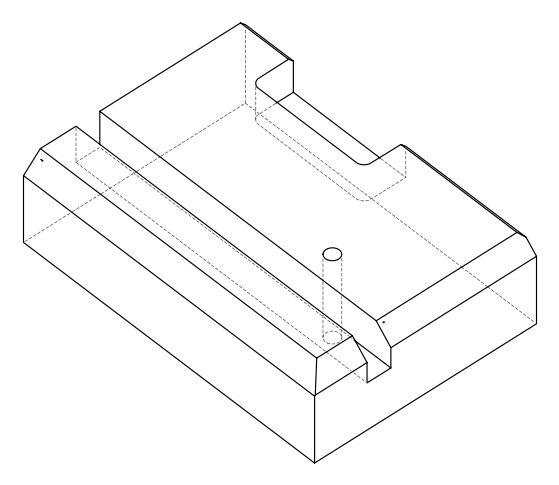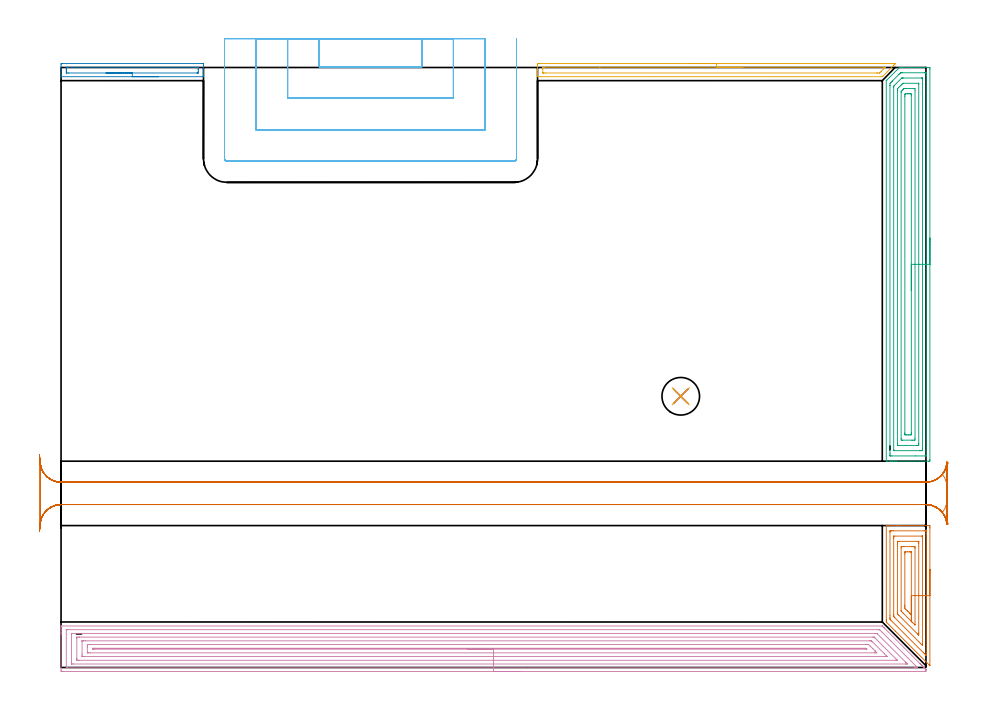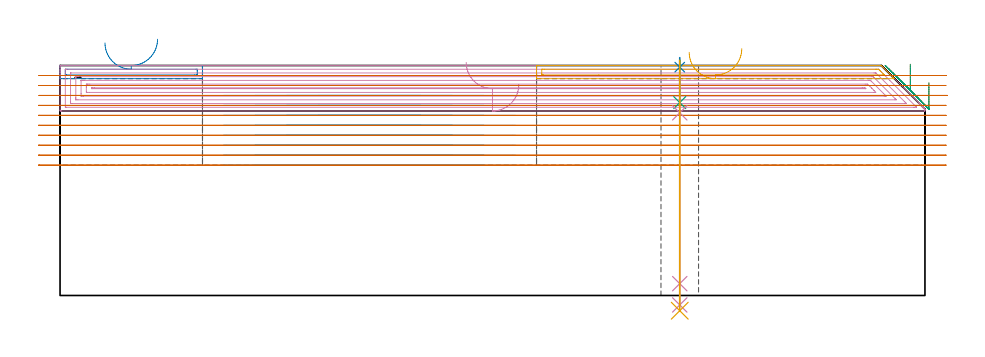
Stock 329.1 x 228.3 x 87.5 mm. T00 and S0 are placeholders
(PLAN: 11 operations, 5 tool changes, 67.5 min)
(1 AREA_MILL | FG_CHAMFER_SURFACE | UGT0205_001 | 2.51 min | 8443 mm3)
(2 AREA_MILL_1 | FG_CHAMFER_SURFACE_1 | UGT0205_001 | 1.05 min | 719 mm3)
(3 AREA_MILL_2 | FG_CHAMFER_SURFACE_2 | UGT0205_001 | 7.48 min | 21669 mm3)
(4 AREA_MILL_3 | FG_CHAMFER_SURFACE_3 | UGT0205_001 | 18.18 min | 47664 mm3)
(5 AREA_MILL_4 | FG_CHAMFER_SURFACE_4 | UGT0205_001 | 2.33 min | 1693 mm3)
(6 MILL_SLOT | SLOT_PARTIAL_RECTANGULAR | NXT0201_012 | Follow Part, ap 4, ae 75% | 20.15 min | 209150 mm3)
(7 MILL_RECTANGULAR_SLOT | SLOT_RECTANGULAR | NXT0201_012 | Follow Part, ap 4, ae 75% | 14.9 min | 303522 mm3)
(8 SPOT_DRILL | STEP1HOLE | NXT0321_9005460120000 | 0.03 min | 11 mm3)
(9 DRILL_BLIND_HOLE_INTO_CENTER | STEP1HOLE | UGT0301_209 | 0.07 min | 850 mm3)
(10 GUN_DRILL_THROUGH_HOLE | STEP1HOLE | UGT0307_006 | 0.45 min | 4761 mm3)
(11 DRILL_TO_ENLARGE_THROUGH_HOLE | STEP1HOLE | UGT0301_275 | 0.38 min | 8419 mm3)
(TOOL UGT0205_001 | Chamfer Mill 20 x 3 x 45 deg. | D20 FL50 Z2)
(TOOL NXT0201_012 | ENDMILL 16mm [2P460-1600-NA 1630] | D16 FL38 Z6)
(TOOL NXT0321_9005460120000 | NC Spot Drill, 142deg, 12mm, Carbide, Uncoated | D12 PA142 FL30 Z2)
(TOOL UGT0301_209 | Twist Drill 9.4 mm | D9.4 PA118 FL78 Z2)
(TOOL UGT0307_006 | Gun Drill 9 mm | D9 PA130 FL24 Z1)
(TOOL UGT0301_275 | Twist Drill 14.3 mm | D14.3 PA118 FL114 Z2)
(OP 1 AREA_MILL)
G17 G21 G94 G90
T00 M6
G54
G17 G0 G90 X330.6 Y37.35 S1061 M3
G43 Z97.5 H0
Z80.9
G94 G1 Y37.312 Z80.028 F250.
Y37.198 Z79.164
Y37.009 Z78.312
Y36.747 Z77.48
Y36.413 Z76.674
Y36.01 Z75.9
Y35.542 Z75.164
Y35.01 Z74.472
Y34.421 Z73.829
Y33.778 Z73.24
Y33.086 Z72.709
Y32.35 Z72.24
Y31.576 Z71.837
Y30.77 Z71.503
Y29.938 Z71.241
Y29.086 Z71.052
Y28.222 Z70.938
Y27.35 Z70.9
Y0.771
X330.593 Y0.718 Z70.905
X330.531 Y0.771 Z70.968
X330.438 Y0.861 Z71.06
X330.395 Y0.904 Z71.103
X317.472 Y13.828 Z84.027
X314.138 Y17.162 Z87.36
X314.005 Y17.295 Z87.49
X314. Y18.047 Z87.5
Y53.929
X314.005 Y53.99 Z87.492
X314.129 Y54. Z87.369
X318.053 Z83.446
X318.789 Z82.705
X329.691 Z71.805
X330.2 Y53.995 Z71.296
X330.591 Y53.991 Z70.905
X330.594 Y53.884 Z70.903
X330.599 Y53.486 Z70.901
X330.6 Y53.082 Z70.9
Y27.35
X329.186 Z72.314
Y5.644
X329.184 Y4.897 Z72.316
X329.183 Y4.758 Z72.317
X329.179 Y4.591 Z72.321
X329.127 Y4.635 Z72.373
X328.995 Y4.758 Z72.505
X328.444 Y5.306 Z73.056
X328.105 Y5.644 Z73.395
X315.704 Y18.048 Z85.796
X315.551 Y18.205 Z85.949
X315.432 Y18.329 Z86.068
X315.421 Y18.423 Z86.079
X315.416 Y18.794 Z86.084
X315.415 Y18.933 Z86.085
X315.414 Y19.682 Z86.086
X315.415 Y51.576 Z86.085
X315.416 Y51.714 Z86.084
X315.419 Y51.9 Z86.081
X315.421 Y51.984 Z86.079
X315.588 Y51.991 Z85.912
X315.874 Y51.998 Z85.626
X316.156 Y51.999 Z85.344
X316.75 Y52. Z84.75
X328.444 Z73.056
X329.04 Y51.998 Z72.46
X329.135 Y51.994 Z72.365
X329.173 Y51.99 Z72.327
X329.18 Y51.857 Z72.32
X329.183 Y51.714 Z72.317
X329.186 Y50.966 Z72.314
Y50.828
Y27.35
X327.772 Z73.728
X327.771 Y8.774 Z73.729
Y8.637 Z73.73
X327.768 Y8.526 Z73.732
X327.765 Y8.456 Z73.735
X327.762 Y8.448 Z73.738
X327.752 Y8.456 Z73.748
X327.567 Y8.636 Z73.933
X327.011 Y9.188 Z74.489
X326.689 Y9.51 Z74.811
X317.266 Y18.933 Z84.234
X317.033 Y19.169 Z84.467
X316.874 Y19.334 Z84.626
X316.837 Y19.374 Z84.663
X316.834 Y19.475 Z84.666
X316.831 Y19.613 Z84.669
X316.829 Y19.819 Z84.671
Y20.026
Y49.262
X316.834 Y49.942 Z84.666
X316.835 Y49.984 Z84.665
X316.918 Y49.993 Z84.582
X316.977 Y49.999 Z84.523
X327.567 Z73.933
X327.624 Y49.997 Z73.876
X327.739 Y49.99 Z73.761
X327.766 Y49.981 Z73.734
X327.768 Y49.97 Z73.732
X327.769 Y49.942 Z73.731
X327.771 Y49.735 Z73.729
X327.772 Y27.35 Z73.728
X326.357 Z75.143
Y13.067
X326.356 Y12.732 Z75.144
X326.353 Y12.379 Z75.147
X326.351 Y12.31 Z75.149
X326.215 Y12.441 Z75.285
X325.917 Y12.732 Z75.583
X318.789 Y19.86 Z82.711
X318.37 Y20.285 Z83.13
X318.267 Y20.394 Z83.233
X318.249 Y20.421 Z83.251
X318.246 Y20.455 Z83.254
X318.244 Y20.522 Z83.256
X318.243 Y20.705 Z83.257
Y21.257
Y46.949
X318.245 Y47.284 Z83.255
X318.249 Y47.829 Z83.251
X318.263 Y47.99 Z83.237
X318.434 Y47.994 Z83.066
X318.789 Y47.999 Z82.711
X325.979 Y48. Z75.521
X326.211 Y47.997 Z75.289
X326.327 Y47.993 Z75.173
X326.351 Y47.99 Z75.149
X326.353 Y47.974 Z75.147
X326.355 Y47.94 Z75.145
X326.357 Y47.619 Z75.143
Y47.284
Y27.35
X324.943 Z76.557
X324.942 Y16.276 Z76.558
Y16.267
X324.933 Y16.177 Z76.567
X324.828 Y16.276 Z76.672
X324.056 Y17.043 Z77.444
X323.937 Y17.162 Z77.563
X320.394 Y20.705 Z81.106
X319.667 Y21.444 Z81.833
X319.658 Y21.591 Z81.842
X319.657 Y21.601 Z81.843
Y45.522
X319.667 Y45.99 Z81.833
X320.064 Y45.997 Z81.436
X320.544 Y45.999 Z80.956
X320.939 Y46. Z80.561
X323.572 Z77.928
X324.056 Y45.999 Z77.444
X324.452 Y45.998 Z77.048
X324.933 Y45.99 Z76.567
X324.943 Y45.512 Z76.557
Y45.502
Y27.35
X323.529 Z77.971
X323.528 Y20.138 Z77.972
X323.527 Y20.075 Z77.973
X323.525 Y20.04 Z77.975
X323.524 Y20.036 Z77.976
X323.51 Y20.048 Z77.99
X323.178 Y20.372 Z78.322
X322.842 Y20.705 Z78.658
X322.3 Y21.248 Z79.2
X321.957 Y21.591 Z79.543
X321.422 Y22.129 Z80.078
X321.078 Y22.477 Z80.422
X321.075 Y22.828 Z80.425
X321.072 Y23.363 Z80.428
X321.071 Y23.717 Z80.429
X321.072 Y43.208 Z80.428
X321.076 Y43.74 Z80.424
X321.078 Y43.916 Z80.422
X321.085 Y43.99 Z80.415
X321.169 Y43.996 Z80.331
X321.422 Y43.998 Z80.078
X322.043 Y44. Z79.457
X322.92 Z78.58
X323.178 Y43.999 Z78.322
X323.435 Y43.996 Z78.065
X323.508 Y43.992 Z77.992
X323.523 Y43.989 Z77.977
X323.525 Y43.981 Z77.975
X323.527 Y43.953 Z77.973
X323.528 Y43.858 Z77.972
X323.529 Y43.74 Z77.971
Y27.35
Y26.478 Z78.009
Y25.614 Z78.123
Y24.762 Z78.312
Y23.93 Z78.574
Y23.124 Z78.908
Y22.35 Z79.311
Y21.614 Z79.78
Y20.922 Z80.311
Y20.279 Z80.9
Y19.69 Z81.543
Y19.158 Z82.235
Y18.69 Z82.971
Y18.287 Z83.745
Y17.953 Z84.551
Y17.691 Z85.383
Y17.502 Z86.235
Y17.388 Z87.1
Y17.35 Z87.971
G0 Z97.5
M5
M2
(OP 2 AREA_MILL_1)
G17 G21 G94 G90
T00 M6
G54
G17 G0 G90 X37.1 Y224.8 S1061 M3
G43 Z97.5 H0
G94 G1 X37.062 Z96.628 F250.
X36.948 Z95.763
X36.759 Z94.912
X36.497 Z94.08
X36.163 Z93.274
X35.76 Z92.5
X35.292 Z91.764
X34.76 Z91.072
X34.171 Z90.429
X33.528 Z89.84
X32.836 Z89.308
X32.1 Z88.84
X31.326 Z88.437
X30.52 Z88.103
X29.688 Z87.841
X28.837 Z87.652
X27.972 Z87.538
X27.1 Z87.5
X0.074
X0.01 Y224.804 Z87.49
X0. Y224.906 Z87.392
Y228.753 Z83.545
X0.006 Y229.48 Z82.813
X0.01 Y229.791 Z82.503
X0.196 Y229.796 Z82.501
X0.517 Y229.8 Z82.5
X53.683
X54.004 Y229.796 Z82.501
X54.19 Y229.791 Z82.503
X54.2 Y229.48 Z82.813
Y228.753 Z83.545
Y228.608 Z83.69
Y225.12 Z87.178
X54.199 Y224.904 Z87.394
X54.19 Y224.804 Z87.49
X54.126 Y224.8 Z87.5
X27.1
Y226.214 Z86.086
X2.949
X2.289 Y226.216 Z86.084
X2.059 Y226.219 Z86.081
X2.016 Y226.221 Z86.079
X2.01 Y226.234 Z86.066
X2.003 Y226.273 Z86.027
X2.001 Y226.864 Z85.436
X2. Y227.148 Z85.152
Y227.736 Z84.564
X2.001 Y228.019 Z84.281
X2.007 Y228.304 Z83.996
X2.01 Y228.379 Z83.921
X2.042 Y228.381 Z83.919
X2.124 Y228.384 Z83.916
X2.289 Y228.385 Z83.915
X2.515 Y228.386 Z83.914
X51.251
X51.911 Y228.384 Z83.916
X52.141 Y228.381 Z83.919
X52.184 Y228.379 Z83.921
X52.19 Y228.366 Z83.934
X52.197 Y228.327 Z83.973
X52.199 Y227.736 Z84.564
X52.2 Y227.452 Z84.848
Y226.864 Z85.436
X52.199 Y226.581 Z85.719
X52.193 Y226.296 Z86.004
X52.19 Y226.221 Z86.079
X52.158 Y226.219 Z86.081
X52.076 Y226.216 Z86.084
X51.911 Y226.215 Z86.085
X51.685 Y226.214 Z86.086
X27.1
X26.228 Z86.124
X25.364 Z86.238
X24.512 Z86.427
X23.68 Z86.689
X22.874 Z87.023
X22.1 Z87.426
X21.364 Z87.894
X20.672 Z88.425
X20.029 Z89.015
X19.44 Z89.658
X18.908 Z90.35
X18.44 Z91.086
X18.037 Z91.86
X17.703 Z92.666
X17.441 Z93.498
X17.252 Z94.349
X17.138 Z95.214
X17.1 Z96.086
G0 Z97.5
M5
M2
(OP 3 AREA_MILL_2)
G17 G21 G94 G90
T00 M6
G54
G17 G0 G90 X330.6 Y163.4 S1061 M3
G43 Z97.5 H0
Z80.9
G94 G1 Y163.362 Z80.028 F250.
Y163.248 Z79.164
Y163.059 Z78.312
Y162.797 Z77.48
Y162.463 Z76.674
Y162.06 Z75.9
Y161.592 Z75.164
Y161.06 Z74.472
Y160.471 Z73.829
Y159.828 Z73.24
Y159.136 Z72.709
Y158.4 Z72.24
Y157.626 Z71.837
Y156.82 Z71.503
Y155.988 Z71.241
Y155.136 Z71.052
Y154.272 Z70.938
Y153.4 Z70.9
X330.599 Y79.073 Z70.901
X330.596 Y78.672 Z70.902
X330.591 Y78.51 Z70.905
X330.2 Y78.5 Z71.297
X317.911 Z83.583
X317.286 Z84.211
X317.033 Z84.463
X316.408 Z85.089
X316.156 Z85.34
X315.65 Z85.849
X314.23 Z87.269
X314.115 Z87.378
X314.099 Y78.501 Z87.393
X314.003 Y78.51 Z87.489
X314. Y78.628 Z87.5
Y223.276
X314.006 Y223.295 Z87.493
X314.014 Y223.314 Z87.484
X314.211 Y223.511 Z87.289
X315.278 Y224.578 Z86.222
X318.899 Y228.2 Z82.599
X318.952 Y228.255 Z82.542
X318.998 Y228.29 Z82.494
X319.039 Y228.299 Z82.453
X319.183 Y228.3 Z82.312
X319.294 Z82.204
X319.48 Z82.019
X320.039 Z81.459
X320.544 Z80.951
X322.553 Z78.945
X323.178 Z78.317
X329.887 Z71.609
X330.2 Y228.297 Z71.297
X330.591 Y228.29 Z70.905
X330.596 Y228.128 Z70.902
X330.599 Y227.727 Z70.901
X330.6 Y153.4 Z70.9
X329.186 Z72.314
X329.185 Y80.665 Z72.315
X329.184 Y80.572 Z72.316
X329.181 Y80.526 Z72.319
X329.18 Y80.511 Z72.32
X329.141 Y80.509 Z72.359
X328.791 Y80.501 Z72.709
X325.062 Y80.5 Z76.438
X316.156 Y80.501 Z85.344
X315.623 Y80.504 Z85.877
X315.481 Y80.51 Z86.019
X315.421 Y80.529 Z86.079
X315.417 Y80.712 Z86.083
X315.416 Y80.853 Z86.084
X315.414 Y81.605 Z86.086
X315.415 Y221.357 Z86.085
Y221.496
X315.42 Y222.242 Z86.08
X315.547 Y222.386 Z85.953
X315.85 Y222.696 Z85.65
X316.156 Y223.006 Z85.344
X316.29 Y223.14 Z85.21
X318.789 Y225.639 Z82.711
X319.096 Y225.947 Z82.404
X319.385 Y226.232 Z82.115
X319.426 Y226.269 Z82.074
X319.451 Y226.29 Z82.049
X319.493 Y226.292 Z82.007
X319.667 Y226.296 Z81.833
X320.196 Y226.3 Z81.304
X328.444 Y226.299 Z73.056
X328.977 Y226.296 Z72.523
X329.119 Y226.29 Z72.381
X329.179 Y226.271 Z72.321
X329.183 Y226.088 Z72.317
X329.184 Y225.947 Z72.316
X329.186 Y225.195 Z72.314
Y153.4
X327.772 Z73.728
X327.771 Y83.316 Z73.729
X327.769 Y82.634 Z73.731
X327.766 Y82.531 Z73.734
X327.765 Y82.513 Z73.735
X327.742 Y82.508 Z73.758
X327.696 Y82.502 Z73.804
X327.567 Y82.501 Z73.933
X326.821 Y82.5 Z74.679
X317.164 Y82.501 Z84.336
X317.033 Y82.504 Z84.467
X316.902 Y82.51 Z84.598
X316.835 Y82.518 Z84.665
X316.832 Y82.565 Z84.668
X316.831 Y82.634 Z84.669
X316.829 Y82.841 Z84.671
Y220.813
X316.832 Y221.021 Z84.668
X316.835 Y221.159 Z84.665
X316.845 Y221.234 Z84.655
X317.064 Y221.465 Z84.436
X319.766 Y224.166 Z81.734
X319.855 Y224.248 Z81.645
X319.892 Y224.281 Z81.608
X320.017 Y224.29 Z81.483
X320.281 Y224.297 Z81.219
X320.413 Y224.3 Z81.087
X327.436 Y224.299 Z74.064
X327.567 Y224.296 Z73.933
X327.698 Y224.29 Z73.802
X327.765 Y224.282 Z73.735
X327.768 Y224.235 Z73.732
X327.769 Y224.166 Z73.731
X327.771 Y223.959 Z73.729
X327.772 Y153.4 Z73.728
X326.357 Z75.143
Y85.304
X326.355 Y84.753 Z75.145
X326.351 Y84.566 Z75.149
X326.349 Y84.51 Z75.151
X326.306 Y84.507 Z75.194
X326.208 Y84.504 Z75.292
X325.811 Y84.5 Z75.689
X325.726 Z75.774
X318.383 Y84.501 Z83.117
X318.303 Y84.503 Z83.197
X318.264 Y84.507 Z83.236
X318.249 Y84.51 Z83.251
X318.248 Y84.52 Z83.252
X318.245 Y84.603 Z83.255
X318.243 Y84.968 Z83.257
Y219.379
X318.244 Y219.716 Z83.256
X318.246 Y219.992 Z83.254
X318.25 Y220.13 Z83.25
X318.253 Y220.192 Z83.247
X318.722 Y220.673 Z82.778
X319.164 Y221.115 Z82.336
X319.667 Y221.618 Z81.833
X320.049 Y221.998 Z81.451
X320.216 Y222.161 Z81.284
X320.349 Y222.288 Z81.151
X320.544 Y222.296 Z80.956
X320.63 Y222.299 Z80.87
X326.217 Z75.283
X326.297 Y222.297 Z75.203
X326.336 Y222.293 Z75.164
X326.351 Y222.29 Z75.149
X326.352 Y222.28 Z75.148
X326.355 Y222.197 Z75.145
X326.357 Y221.832 Z75.143
Y153.4
X324.943 Z76.557
Y87.075
X324.933 Y86.51 Z76.567
X324.629 Y86.503 Z76.871
X324.056 Y86.501 Z77.444
X323.754 Y86.5 Z77.746
X320.241 Y86.502 Z81.259
X319.667 Y86.51 Z81.833
X319.657 Y87.094 Z81.843
Y218.835
X319.667 Y219.156 Z81.833
X319.941 Y219.438 Z81.559
X320.214 Y219.716 Z81.286
X320.38 Y219.882 Z81.12
X320.544 Y220.045 Z80.956
X320.732 Y220.225 Z80.768
X320.785 Y220.275 Z80.715
X320.854 Y220.292 Z80.646
X321.422 Y220.298 Z80.078
X321.724 Y220.3 Z79.776
X324.359 Y220.298 Z77.141
X324.933 Y220.29 Z76.567
X324.943 Y219.706 Z76.557
Y153.4
X323.529 Z77.971
Y89.399
X323.526 Y88.865 Z77.974
X323.522 Y88.516 Z77.978
X323.178 Y88.508 Z78.322
X322.659 Y88.501 Z78.841
X322.3 Y88.5 Z79.2
X321.781 Y88.501 Z79.719
X321.422 Y88.508 Z80.078
X321.078 Y88.518 Z80.422
X321.074 Y88.865 Z80.426
X321.072 Y89.22 Z80.428
Y217.401
X321.075 Y217.935 Z80.425
X321.078 Y218.108 Z80.422
X321.16 Y218.201 Z80.34
X321.246 Y218.287 Z80.254
X321.422 Y218.292 Z80.078
X321.941 Y218.299 Z79.559
X322.3 Y218.3 Z79.2
X322.819 Y218.299 Z78.681
X323.178 Y218.292 Z78.322
X323.522 Y218.282 Z77.978
X323.526 Y217.935 Z77.974
X323.528 Y217.58 Z77.972
X323.529 Y153.4 Z77.971
Y152.528 Z78.009
Y151.664 Z78.123
Y150.812 Z78.312
Y149.98 Z78.574
Y149.174 Z78.908
Y148.4 Z79.311
Y147.664 Z79.78
Y146.972 Z80.311
Y146.329 Z80.9
Y145.74 Z81.543
Y145.208 Z82.235
Y144.74 Z82.971
Y144.337 Z83.745
Y144.003 Z84.551
Y143.741 Z85.383
Y143.552 Z86.235
Y143.438 Z87.1
Y143.4 Z87.971
G0 Z97.5
M5
M2
(OP 4 AREA_MILL_3)
G17 G21 G94 G90
T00 M6
G54
G17 G0 G90 X174.55 Y-1.5 S1061 M3
G43 Z97.5 H0
Z80.2
G94 G1 X174.512 Z79.328 F250.
X174.398 Z78.464
X174.209 Z77.612
X173.947 Z76.78
X173.613 Z75.974
X173.21 Z75.2
X172.742 Z74.464
X172.21 Z73.772
X171.621 Z73.129
X170.978 Z72.54
X170.286 Z72.008
X169.55 Z71.54
X168.776 Z71.137
X167.97 Z70.803
X167.138 Z70.541
X166.286 Z70.352
X165.422 Z70.238
X164.55 Z70.2
X0.618
X0.335 Y-1.497 Z70.202
X0.01 Y-1.492 Z70.206
X0. Y-1.162 Z70.535
Y12.508 Z84.203
Y13.058 Z84.755
Y13.401 Z85.097
Y13.951 Z85.647
Y14.294 Z85.989
Y14.98 Z86.679
Y15.329 Z87.029
X0.007 Y15.739 Z87.43
X0.01 Y15.805 Z87.495
X0.167 Y15.8 Z87.5
X312.404
X312.487 Y15.803 Z87.496
X312.561 Y15.74 Z87.437
X312.667 Y15.633 Z87.332
X313.114 Y15.187 Z86.885
X313.295 Y15.007 Z86.703
X326.807 Y1.494 Z73.19
X326.916 Y1.384 Z73.083
X326.993 Y1.307 Z73.007
X327.105 Y1.197 Z72.893
X327.214 Y1.086 Z72.786
X327.291 Y1.009 Z72.709
X327.403 Y0.899 Z72.595
X327.512 Y0.789 Z72.488
X327.588 Y0.712 Z72.411
X327.7 Y0.601 Z72.297
X327.809 Y0.491 Z72.191
X327.886 Y0.414 Z72.114
X327.998 Y0.304 Z72.
X328.107 Y0.194 Z71.893
X328.184 Y0.116 Z71.816
X328.296 Y0.006 Z71.702
X328.404 Y-0.104 Z71.596
X328.482 Y-0.182 Z71.518
X328.593 Y-0.292 Z71.404
X328.702 Y-0.402 Z71.298
X328.78 Y-0.479 Z71.22
X328.891 Y-0.589 Z71.107
X328.999 Y-0.699 Z71.001
X329.077 Y-0.78 Z70.919
X329.097 Y-0.809 Z70.889
X329.099 Y-0.887 Z70.811
X329.1 Y-0.921 Z70.778
Y-1.158 Z70.541
Y-1.493 Z70.207
X328.975 Y-1.5 Z70.2
X164.55
Y-0.086 Z71.614
X2.405
X2.016 Y-0.079 Z71.621
X2.01 Y-0.051 Z71.649
X2.007 Y0.006 Z71.706
X2.001 Y0.41 Z72.11
Y14.294 Z85.994
X2.003 Y14.344 Z86.044
X2.006 Y14.369 Z86.069
X2.008 Y14.376 Z86.076
X2.039 Y14.379 Z86.079
X2.221 Y14.384 Z86.084
X2.313 Y14.385 Z86.085
X310.615
X311.421 Y14.381 Z86.081
X311.457 Y14.379 Z86.079
X311.508 Y14.338 Z86.038
X311.554 Y14.294 Z85.994
X312.401 Y13.449 Z85.149
X315.755 Y10.095 Z81.795
X325.83 Y0.02 Z71.72
X325.843 Y0.006 Z71.706
X325.879 Y-0.04 Z71.66
X325.909 Y-0.08 Z71.62
X325.89 Y-0.082 Z71.618
X325.802 Y-0.083 Z71.617
X325. Y-0.086 Z71.614
X324.908
X164.55
Y1.328 Z73.028
X4.655 Y1.329 Z73.029
X4.192 Y1.331 Z73.031
X4.038 Y1.334 Z73.034
X4.019 Y1.335 Z73.035
X4.01 Y1.372 Z73.072
X4.005 Y1.473 Z73.173
X4.002 Y1.601 Z73.301
X4. Y1.792 Z73.492
Y1.983 Z73.683
Y12.699 Z84.399
X4.004 Y12.891 Z84.591
X4.008 Y12.945 Z84.645
X4.013 Y12.966 Z84.666
X4.019 Y12.967 Z84.667
X4.076 Y12.97 Z84.67
X4.192 Y12.971 Z84.671
X309.721
X310.152 Y12.97 Z84.67
X310.382 Y12.966 Z84.666
X310.408 Y12.965 Z84.665
X310.44 Y12.948 Z84.648
X310.518 Y12.877 Z84.577
X310.615 Y12.785 Z84.485
X321.335 Y2.066 Z73.766
X321.607 Y1.792 Z73.492
X321.878 Y1.516 Z73.216
X322.047 Y1.342 Z73.042
X321.953 Y1.335 Z73.035
X321.795 Y1.332 Z73.032
X321.335 Y1.329 Z73.029
X164.55 Y1.328 Z73.028
Y2.743 Z74.443
X6.814
X6.033 Y2.748 Z74.448
X6.015 Y2.749 Z74.449
X6.01 Y2.763 Z74.463
X6.005 Y2.815 Z74.515
X6.002 Y2.92 Z74.62
X6. Y3.132 Z74.832
Y3.556 Z75.256
Y11.158 Z82.858
X6.002 Y11.375 Z83.075
X6.006 Y11.484 Z83.184
X6.01 Y11.537 Z83.237
X6.016 Y11.551 Z83.251
X6.041 Y11.552 Z83.252
X6.872 Y11.557 Z83.257
X6.929
X308.886
X309.303 Y11.555 Z83.255
X309.355 Y11.553 Z83.253
X309.377 Y11.551 Z83.251
X309.409 Y11.531 Z83.231
X309.548 Y11.398 Z83.098
X309.721 Y11.229 Z82.929
X317.761 Y3.189 Z74.889
X318.085 Y2.862 Z74.562
X318.141 Y2.802 Z74.502
X318.187 Y2.75 Z74.45
X317.704 Y2.743 Z74.443
X164.55
Y4.157 Z75.857
X8.972
X8.658 Y4.158 Z75.858
X8.075 Y4.162 Z75.862
X8.026 Y4.164 Z75.864
X8.01 Y4.175 Z75.875
X8.004 Y4.232 Z75.932
X8.002 Y4.471 Z76.171
X8. Y5.129 Z76.829
X8.001 Y9.994 Z81.694
X8.003 Y10.076 Z81.776
X8.006 Y10.116 Z81.816
X8.009 Y10.132 Z81.832
X8.032 Y10.136 Z81.836
X8.347 Y10.141 Z81.841
X8.658 Y10.142 Z81.842
X9.238 Y10.143 Z81.843
X307.621
X307.934 Y10.141 Z81.841
X308.248 Y10.138 Z81.838
X308.334 Y10.136 Z81.836
X308.389 Y10.101 Z81.801
X308.483 Y10.011 Z81.711
X308.671 Y9.829 Z81.529
X313.295 Y5.207 Z76.907
X314.03 Y4.471 Z76.171
X314.188 Y4.311 Z76.011
X314.321 Y4.169 Z75.869
X314.293 Y4.164 Z75.864
X314.188 Y4.162 Z75.862
X313.608 Y4.158 Z75.858
X164.55 Y4.157 Z75.857
Y5.571 Z77.271
X11.131
X10.445 Y5.572 Z77.272
X10.235 Y5.574 Z77.274
X10.076 Y5.578 Z77.278
X10.01 Y5.584 Z77.284
X10.007 Y5.622 Z77.322
X10.002 Y5.807 Z77.507
X10. Y7.595 Z79.295
X10.001 Y8.043 Z79.743
X10.004 Y8.484 Z80.184
X10.01 Y8.636 Z80.336
X10.025 Y8.722 Z80.422
X10.102 Y8.724 Z80.424
X10.445 Y8.727 Z80.427
X10.653 Y8.728 Z80.428
X11.338 Y8.729 Z80.429
X306.356 Y8.728 Z80.428
X307.041 Y8.724 Z80.424
X307.255 Y8.722 Z80.422
X307.934 Y8.113 Z79.813
X308.007 Y8.043 Z79.743
X308.828 Y7.225 Z78.925
X308.902 Y7.15 Z78.85
X309.721 Y6.329 Z78.029
X309.789 Y6.257 Z77.957
X310.4 Y5.578 Z77.278
X309.721 Y5.573 Z77.273
X309.513 Y5.572 Z77.272
X164.55 Y5.571 Z77.271
Y6.985 Z78.685
X12.396 Y6.986 Z78.686
X12.232
X12.067 Y6.99 Z78.69
X12.023 Y6.992 Z78.692
X12.009 Y6.996 Z78.696
X12.007 Y7.012 Z78.712
X12.003 Y7.073 Z78.773
X12.004 Y7.15 Z78.85
X12.01 Y7.265 Z78.965
X12.021 Y7.308 Z79.008
X12.071 Y7.31 Z79.01
X12.232 Y7.312 Z79.012
X12.961 Y7.314 Z79.014
X13.125 Y7.315 Z79.015
X305.254 Y7.314 Z79.014
X305.987 Y7.31 Z79.01
X306.148 Y7.308 Z79.008
X306.293 Y7.294 Z78.994
X306.447 Y7.15 Z78.85
X306.551 Y7.047 Z78.747
X306.586 Y7.009 Z78.709
X306.597 Y6.995 Z78.695
X306.585 Y6.992 Z78.692
X306.477 Y6.989 Z78.689
X306.312 Y6.986 Z78.686
X164.55 Y6.985 Z78.685
X163.678 Z78.723
X162.814 Z78.837
X161.962 Z79.026
X161.13 Z79.288
X160.324 Z79.622
X159.55 Z80.025
X158.814 Z80.494
X158.122 Z81.025
X157.479 Z81.614
X156.89 Z82.257
X156.358 Z82.95
X155.89 Z83.685
X155.487 Z84.459
X155.153 Z85.265
X154.891 Z86.097
X154.702 Z86.949
X154.588 Z87.814
X154.55 Z88.685
G0 Z97.5
M5
M2
(OP 5 AREA_MILL_4)
G17 G21 G94 G90
T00 M6
G54
G17 G0 G90 X239.4 Y229.8 S1061 M3
G43 Z97.5 H0
Z92.5
G94 G1 X239.438 Z91.628 F250.
X239.552 Z90.763
X239.741 Z89.912
X240.003 Z89.08
X240.337 Z88.274
X240.74 Z87.5
X241.208 Z86.764
X241.74 Z86.072
X242.329 Z85.429
X242.972 Z84.839
X243.664 Z84.308
X244.4 Z83.84
X245.174 Z83.437
X245.98 Z83.103
X246.812 Z82.841
X247.664 Z82.652
X248.528 Z82.538
X249.4 Z82.5
X317.358
X317.392 Y229.799 Z82.499
X317.483 Y229.791 Z82.498
X317.469 Y229.765 Z82.525
X317.324 Y229.622 Z82.675
X317.182 Y229.48 Z82.816
X317.046 Y229.345 Z82.953
X316.877 Y229.176 Z83.122
X312.732 Y225.032 Z87.268
X312.538 Y224.84 Z87.456
X312.495 Y224.804 Z87.489
X312.408 Y224.8 Z87.5
X181.476
X181.31 Y224.802 Z87.488
X181.303 Y224.924 Z87.368
X181.3 Y225.053 Z87.247
Y225.303 Z86.996
Y225.992 Z86.303
Y227.208 Z85.088
Y227.736 Z84.558
Y229.216 Z83.08
X181.304 Y229.48 Z82.816
X181.31 Y229.793 Z82.503
X181.599 Y229.797 Z82.501
X181.923 Y229.8 Z82.5
X249.4
Y228.386 Z83.914
X313.106 Y228.385 Z83.915
X313.302
X313.534 Y228.382 Z83.918
X313.608 Y228.379 Z83.921
X313.577 Y228.339 Z83.961
X313.408 Y228.161 Z84.139
X313.302 Y228.052 Z84.248
X312.114 Y226.864 Z85.436
X311.817 Y226.569 Z85.731
X311.514 Y226.273 Z86.027
X311.452 Y226.221 Z86.079
X311.4 Y226.219 Z86.081
X311.284 Y226.216 Z86.084
X310.621 Y226.214 Z86.086
X310.393
X184.377
X183.711 Y226.216 Z86.084
X183.48 Y226.217 Z86.083
X183.356 Y226.221 Z86.079
X183.309 Y226.228 Z86.072
X183.307 Y226.254 Z86.046
X183.302 Y226.391 Z85.909
X183.3 Y227.736 Z84.564
X183.301 Y228.136 Z84.164
X183.305 Y228.27 Z84.03
X183.31 Y228.371 Z83.929
X183.379 Y228.379 Z83.921
X183.711 Y228.383 Z83.917
X183.94 Y228.385 Z83.915
X205.01 Y228.386 Z83.914
X249.4
X250.272 Z83.952
X251.136 Z84.066
X251.988 Z84.255
X252.82 Z84.517
X253.626 Z84.851
X254.4 Z85.254
X255.136 Z85.723
X255.828 Z86.254
X256.471 Z86.843
X257.06 Z87.486
X257.592 Z88.178
X258.06 Z88.914
X258.463 Z89.688
X258.797 Z90.494
X259.059 Z91.326
X259.248 Z92.178
X259.362 Z93.043
X259.4 Z93.914
G0 Z97.5
M5
M2
(OP 6 MILL_SLOT)
G17 G21 G94 G90
T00 M6
G54
G17 G0 G90 X98.2 Y239.3 S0 M3
G43 Z97.5 H1
Z83.71
G94 G1 Y236.3 F250.
Y228.6 F500.
X137.3
Y236.3
Y239.3 F250.
X86.2
Y236.3
Y216.6 F500.
X149.3
Y236.3
Y239.3 F250.
X74.2
Y236.3
Y204.6 F500.
X161.3
Y236.3
Y239.3 F250.
X62.2
Y236.3
Y193.6 F500.
G3 X63.2 Y192.6 R1.
G1 X172.3
G3 X173.3 Y193.6 R1.
G1 Y236.3
Y239.3 F250.
G0 X98.2 Z79.92
G1 Y236.3
Y228.6 F500.
X137.3
Y236.3
Y239.3 F250.
X86.2
Y236.3
Y216.6 F500.
X149.3
Y236.3
Y239.3 F250.
X74.2
Y236.3
Y204.6 F500.
X161.3
Y236.3
Y239.3 F250.
X62.2
Y236.3
Y193.6 F500.
G3 X63.2 Y192.6 R1.
G1 X172.3
G3 X173.3 Y193.6 R1.
G1 Y236.3
Y239.3 F250.
G0 X98.2 Z76.13
G1 Y236.3
Y228.6 F500.
X137.3
Y236.3
Y239.3 F250.
X86.2
Y236.3
Y216.6 F500.
X149.3
Y236.3
Y239.3 F250.
X74.2
Y236.3
Y204.6 F500.
X161.3
Y236.3
Y239.3 F250.
X62.2
Y236.3
Y193.6 F500.
G3 X63.2 Y192.6 R1.
G1 X172.3
G3 X173.3 Y193.6 R1.
G1 Y236.3
Y239.3 F250.
G0 X98.2 Z72.34
G1 Y236.3
Y228.6 F500.
X137.3
Y236.3
Y239.3 F250.
X86.2
Y236.3
Y216.6 F500.
X149.3
Y236.3
Y239.3 F250.
X74.2
Y236.3
Y204.6 F500.
X161.3
Y236.3
Y239.3 F250.
X62.2
Y236.3
Y193.6 F500.
G3 X63.2 Y192.6 R1.
G1 X172.3
G3 X173.3 Y193.6 R1.
G1 Y236.3
Y239.3 F250.
G0 X98.2 Z68.55
G1 Y236.3
Y228.6 F500.
X137.3
Y236.3
Y239.3 F250.
X86.2
Y236.3
Y216.6 F500.
X149.3
Y236.3
Y239.3 F250.
X74.2
Y236.3
Y204.6 F500.
X161.3
Y236.3
Y239.3 F250.
X62.2
Y236.3
Y193.6 F500.
G3 X63.2 Y192.6 R1.
G1 X172.3
G3 X173.3 Y193.6 R1.
G1 Y236.3
Y239.3 F250.
G0 X98.2 Z64.76
G1 Y236.3
Y228.6 F500.
X137.3
Y236.3
Y239.3 F250.
X86.2
Y236.3
Y216.6 F500.
X149.3
Y236.3
Y239.3 F250.
X74.2
Y236.3
Y204.6 F500.
X161.3
Y236.3
Y239.3 F250.
X62.2
Y236.3
Y193.6 F500.
G3 X63.2 Y192.6 R1.
G1 X172.3
G3 X173.3 Y193.6 R1.
G1 Y236.3
Y239.3 F250.
G0 X98.2 Z60.97
G1 Y236.3
Y228.6 F500.
X137.3
Y236.3
Y239.3 F250.
X86.2
Y236.3
Y216.6 F500.
X149.3
Y236.3
Y239.3 F250.
X74.2
Y236.3
Y204.6 F500.
X161.3
Y236.3
Y239.3 F250.
X62.2
Y236.3
Y193.6 F500.
G3 X63.2 Y192.6 R1.
G1 X172.3
G3 X173.3 Y193.6 R1.
G1 Y236.3
Y239.3 F250.
G0 X98.2 Z57.18
G1 Y236.3
Y228.6 F500.
X137.3
Y236.3
Y239.3 F250.
X86.2
Y236.3
Y216.6 F500.
X149.3
Y236.3
Y239.3 F250.
X74.2
Y236.3
Y204.6 F500.
X161.3
Y236.3
Y239.3 F250.
X62.2
Y236.3
Y193.6 F500.
G3 X63.2 Y192.6 R1.
G1 X172.3
G3 X173.3 Y193.6 R1.
G1 Y236.3
Y239.3 F250.
G0 X98.2 Z53.39
G1 Y236.3
Y228.6 F500.
X137.3
Y236.3
Y239.3 F250.
X86.2
Y236.3
Y216.6 F500.
X149.3
Y236.3
Y239.3 F250.
X74.2
Y236.3
Y204.6 F500.
X161.3
Y236.3
Y239.3 F250.
X62.2
Y236.3
Y193.6 F500.
G3 X63.2 Y192.6 R1.
G1 X172.3
G3 X173.3 Y193.6 R1.
G1 Y236.3
Y239.3 F250.
G0 X98.2 Z49.6
G1 Y236.3
Y228.6 F500.
X137.3
Y236.3
Y239.3 F250.
X86.2
Y236.3
Y216.6 F500.
X149.3
Y236.3
Y239.3 F250.
X74.2
Y236.3
Y204.6 F500.
X161.3
Y236.3
Y239.3 F250.
X62.2
Y236.3
Y193.6 F500.
G3 X63.2 Y192.6 R1.
G1 X172.3
G3 X173.3 Y193.6 R1.
G1 Y236.3
Y239.3 F250.
G0 Z97.5
M5
M2
(OP 7 MILL_RECTANGULAR_SLOT)
G17 G21 G94 G90
T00 M6
G54
G17 G0 G90 X337.22 Y75.842 S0 M3
G43 Z97.5 H1
Z83.71
G94 G1 X335.345 Y73.5 F250.
G2 X329.1 Y70.5 R8. F500.
G1 X0.
G2 X-7.99 Y78.1 R8.
G1 X-8.
Y54.4
X-7.99
G2 X0. Y62. R8.
G1 X329.1
G2 X335.345 Y59. R8.
G1 X337.22 Y56.658 F250.
G0 Z97.5
X-8.23 Y51.703
Z79.92
G1 X-7.97 Y54.692
G2 X0. Y62. R8. F500.
G1 X329.1
G2 X335.361 Y58.98 R8.
G3 X337.1 Y63.95 R8.
G1 Y68.548
G3 X335.36 Y73.519 R8.
G2 X329.1 Y70.5 R8.
G1 X0.
G2 X-7.97 Y77.808 R8.
G1 X-8.23 Y80.797 F250.
G0 Z97.5
X337.627 Y77.955
Z76.13
G1 X336.396 Y75.219
G2 X329.1 Y70.5 R8. F500.
G1 X0.
G2 X-7.97 Y77.808 R8.
G1 X-8.
Y54.692
X-7.97
G2 X0. Y62. R8.
G1 X329.1
G2 X336.394 Y57.286 R8.
G1 X337.626 Y54.55 F250.
G0 Z97.5
X-8.23 Y51.703
Z72.34
G1 X-7.97 Y54.692
G2 X0. Y62. R8. F500.
G1 X329.1
G2 X336.984 Y55.356 R8.
G1 X337.014 Y55.352
G3 X337.1 Y56.512 R8.
G1 Y75.903
G3 X337.007 Y77.109 R8.
G1 X336.977 Y77.105
G2 X329.1 Y70.5 R8.
G1 X0.
G2 X-7.97 Y77.808 R8.
G1 X-8.23 Y80.797 F250.
G0 Y51.703 Z68.55
G1 X-7.97 Y54.692
G2 X0. Y62. R8. F500.
G1 X329.1
G2 X337.09 Y54.4 R8.
G1 X337.1
Y78.1
X337.09
G2 X329.1 Y70.5 R8.
G1 X0.
G2 X-7.97 Y77.808 R8.
G1 X-8.23 Y80.797 F250.
G0 Y51.703 Z64.76
G1 X-7.97 Y54.692
G2 X0. Y62. R8. F500.
G1 X329.1
G2 X337.09 Y54.4 R8.
G1 X337.1
Y78.1
X337.09
G2 X329.1 Y70.5 R8.
G1 X0.
G2 X-7.97 Y77.808 R8.
G1 X-8.23 Y80.797 F250.
G0 Y51.703 Z60.97
G1 X-7.97 Y54.692
G2 X0. Y62. R8. F500.
G1 X329.1
G2 X337.09 Y54.4 R8.
G1 X337.1
Y78.1
X337.09
G2 X329.1 Y70.5 R8.
G1 X0.
G2 X-7.97 Y77.808 R8.
G1 X-8.23 Y80.797 F250.
G0 Y51.703 Z57.18
G1 X-7.97 Y54.692
G2 X0. Y62. R8. F500.
G1 X329.1
G2 X337.09 Y54.4 R8.
G1 X337.1
Y78.1
X337.09
G2 X329.1 Y70.5 R8.
G1 X0.
G2 X-7.97 Y77.808 R8.
G1 X-8.23 Y80.797 F250.
G0 Y51.703 Z53.39
G1 X-7.97 Y54.692
G2 X0. Y62. R8. F500.
G1 X329.1
G2 X337.09 Y54.4 R8.
G1 X337.1
Y78.1
X337.09
G2 X329.1 Y70.5 R8.
G1 X0.
G2 X-7.97 Y77.808 R8.
G1 X-8.23 Y80.797 F250.
G0 Y51.703 Z49.6
G1 X-7.97 Y54.692
G2 X0. Y62. R8. F500.
G1 X329.1
G2 X337.09 Y54.4 R8.
G1 X337.1
Y78.1
X337.09
G2 X329.1 Y70.5 R8.
G1 X0.
G2 X-7.97 Y77.808 R8.
G1 X-8.23 Y80.797 F250.
G0 Z97.5
M5
M2
(OP 8 SPOT_DRILL)
G17 G21 G94 G90
T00 M6
G54
G17 G0 G90 X235.8 Y103.2 S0 M3
G43 Z97.5 H0
G94 G81 G98 Z86.885 F250. R90.5
G80
M5
M2
(OP 9 DRILL_BLIND_HOLE_INTO_CENTER)
G17 G21 G94 G90
T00 M6
G54
G17 G0 G90 X235.8 Y103.2 S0 M3
G43 Z97.5 H0
G94 G81 G98 Z73.4 F250. R89.5
G80
M5
M2
(OP 10 GUN_DRILL_THROUGH_HOLE)
G17 G21 G94 G90
T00 M6
G54
G17 G0 G90 X235.8 Y103.2 M8
G43 Z97.5 H0
Z85.22
S716 M3
G94 G1 Z69.505 F125. M26
G4 X.084
Z4.5 F250.
G4 X.084
Z-3.598 F125.
G4 X.084
M5
M9
G0 Z85.22
Z97.5
M2
(OP 11 DRILL_TO_ENLARGE_THROUGH_HOLE)
G17 G21 G94 G90
T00 M6
G54
G17 G0 G90 X235.8 Y103.2 S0 M3
G43 Z97.5 H0
G94 G73 G98 Z-5.796 F250. Q13.328 R89.5
G80
M5
M2
